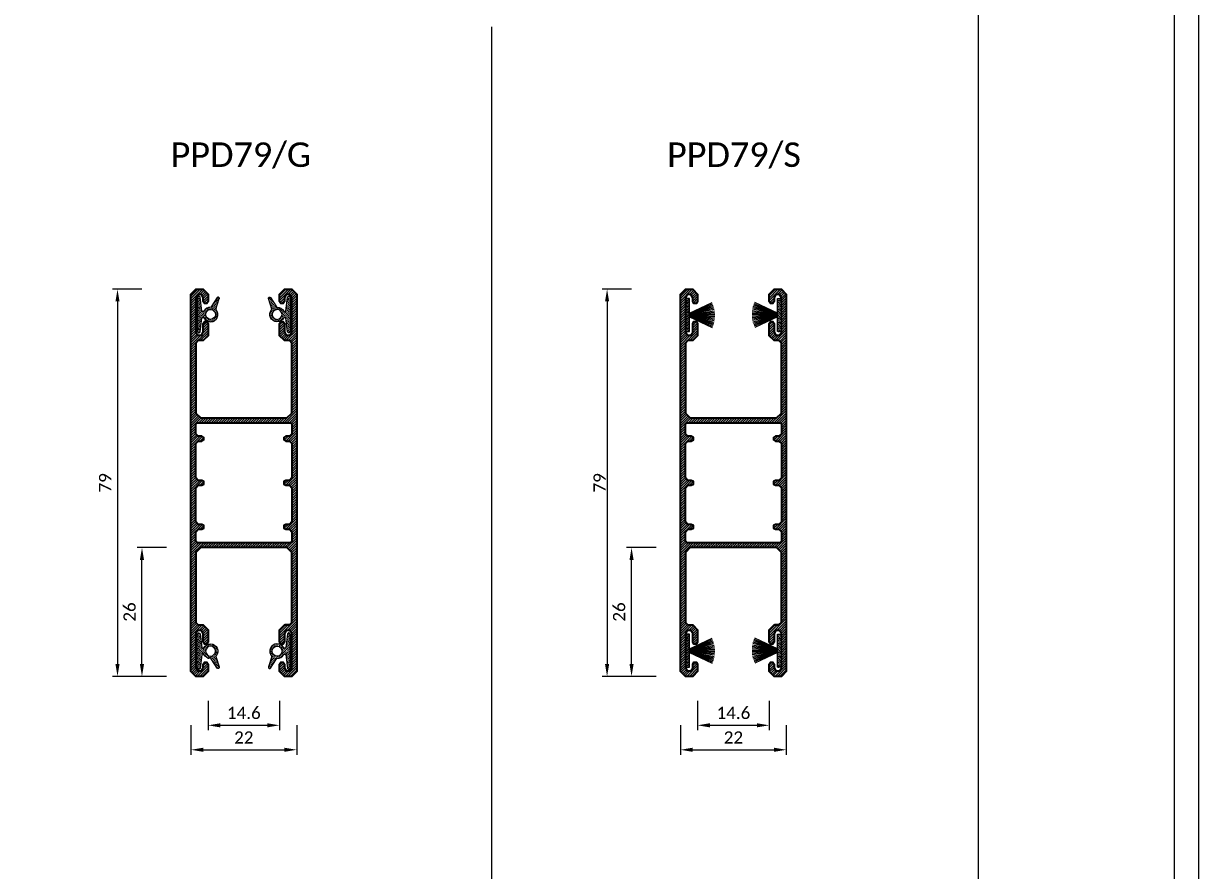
# Model space of a CAD drawing. Header units: millimetres. Extents: x 0 to 7790, y 0 to 17467.
# Drawn here: x 749.5 to 989.5, y 15186.9 to 15360 of the extents above; entities that cross this region are included whole.
import ezdxf

# ---------------------------------------------------------------- set-up
doc = ezdxf.new("R2010")
doc.units = ezdxf.units.MM
doc.header["$PDMODE"] = 35
doc.layers.get('0').update_dxf_attribs({"lineweight": 15})
for name, color, linetype, lineweight in [('_MB_kreskowanie_profile_0.09', 7, 'Continuous', 9), ('_MB_kreskowanie_uszczelki_0.09', 252, 'Continuous', 9), ('_MB_profile_0.25', 7, 'Continuous', 25), ('_MB_ramka_0.15', 124, 'Continuous', 15), ('_MB_solid', 7, 'Continuous', 9), ('_MB_tekst_0.25', 40, 'Continuous', 25), ('_MB_uszczelki_0.15', 140, 'Continuous', 15), ('_MB_wymiar_detal_0.09', 94, 'Continuous', 9)]:
    doc.layers.add(name, color=color, linetype=linetype, lineweight=lineweight)
doc.layers.add('_MB_pomocnicze_niedrukowane', color=220, linetype='Continuous', lineweight=15, plot=False)
doc.styles.add('_MB_Calibri_Light_2.5', font='calibril.ttf', dxfattribs={"height": 2.5})
doc.dimstyles.new('_MB_detal', dxfattribs={"dimscale": 10, "dimtxt": 2.5, "dimasz": 2.5, "dimexe": 1, "dimexo": 1, "dimgap": 1.25, "dimtad": 1, "dimdsep": 46, "dimtxsty": '_MB_Calibri_Light_2.5', "dimcen": -2.5, "dimclrd": 256, "dimclre": 256, "dimclrt": 40, "dimazin": 0, "dimtfac": 0.2, "dimtmove": 1, "dimatfit": 1, "dimfxl": 5, "dimfxlon": 1, "dimtolj": 1, "dimlwd": -1, "dimlwe": -1, "dimarcsym": 0})

# ---------------------------------------------------------------- blocks, each defined once
blk = doc.blocks.new('*D599')
at = {"layer": '_MB_wymiar_detal_0.09', "transparency": 16777216}
for p, q in [((783.67, 15216.58), (783.67, 15210.58)), ((805.27, 15216.58), (805.27, 15210.58)), ((786.17, 15211.58), (802.77, 15211.58))]:
    blk.add_line(p, q, dxfattribs=at)
for points in [[(786.17, 15212), (786.17, 15211.16), (783.67, 15211.58)], [(802.77, 15212), (802.77, 15211.16), (805.27, 15211.58)]]:
    blk.add_solid(points, dxfattribs=at)
at = {"layer": 'Defpoints', "color": 0, "transparency": 16777216}
for p in [(805.27, 15228.35), (783.67, 15227.68), (805.27, 15211.58)]:
    blk.add_point(p, dxfattribs=at)
at = {"layer": '_MB_wymiar_detal_0.09', "color": 40, "transparency": 16777216, "insert": (794.47, 15214.09), "char_height": 2.5, "attachment_point": 5, "style": '_MB_Calibri_Light_2.5'}
blk.add_mtext('22', dxfattribs=at)
blk = doc.blocks.new('*D600')
at = {"layer": '_MB_wymiar_detal_0.09', "transparency": 16777216}
for p, q in [((778.67, 15252.88), (772.67, 15252.88)), ((773.67, 15229.08), (773.67, 15250.38)), ((778.67, 15226.58), (772.67, 15226.58))]:
    blk.add_line(p, q, dxfattribs=at)
for points in [[(773.25, 15250.38), (774.09, 15250.38), (773.67, 15252.88)], [(773.25, 15229.08), (774.09, 15229.08), (773.67, 15226.58)]]:
    blk.add_solid(points, dxfattribs=at)
at = {"layer": 'Defpoints', "color": 0, "transparency": 16777216}
for p in [(773.67, 15252.88), (785.67, 15252.88), (784.67, 15226.58)]:
    blk.add_point(p, dxfattribs=at)
at = {"layer": '_MB_wymiar_detal_0.09', "color": 40, "transparency": 16777216, "insert": (771.14, 15239.73), "char_height": 2.5, "attachment_point": 5, "rotation": 90, "style": '_MB_Calibri_Light_2.5'}
blk.add_mtext('26', dxfattribs=at)
blk = doc.blocks.new('*D601')
at = {"layer": '_MB_wymiar_detal_0.09', "transparency": 16777216}
for p, q in [((773.67, 15305.68), (767.67, 15305.68)), ((768.67, 15303.18), (768.67, 15229.08)), ((773.67, 15226.58), (767.67, 15226.58))]:
    blk.add_line(p, q, dxfattribs=at)
for points in [[(768.25, 15303.18), (769.09, 15303.18), (768.67, 15305.68)], [(768.25, 15229.08), (769.09, 15229.08), (768.67, 15226.58)]]:
    blk.add_solid(points, dxfattribs=at)
at = {"layer": 'Defpoints', "color": 0, "transparency": 16777216}
for p in [(784.83, 15305.68), (768.67, 15226.58), (784.98, 15226.58)]:
    blk.add_point(p, dxfattribs=at)
at = {"layer": '_MB_wymiar_detal_0.09', "color": 40, "transparency": 16777216, "insert": (766.14, 15266.13), "char_height": 2.5, "attachment_point": 5, "rotation": 90, "style": '_MB_Calibri_Light_2.5'}
blk.add_mtext('79', dxfattribs=at)
blk = doc.blocks.new('*D625')
at = {"layer": '_MB_wymiar_detal_0.09', "transparency": 16777216}
for p, q in [((787.17, 15221.58), (787.17, 15215.58)), ((801.77, 15221.58), (801.77, 15215.58)), ((789.67, 15216.58), (799.27, 15216.58))]:
    blk.add_line(p, q, dxfattribs=at)
for points in [[(789.67, 15217), (789.67, 15216.16), (787.17, 15216.58)], [(799.27, 15217), (799.27, 15216.16), (801.77, 15216.58)]]:
    blk.add_solid(points, dxfattribs=at)
at = {"layer": 'Defpoints', "color": 0, "transparency": 16777216}
for p in [(787.17, 15228.33), (801.77, 15228.33), (801.77, 15216.58)]:
    blk.add_point(p, dxfattribs=at)
at = {"layer": '_MB_wymiar_detal_0.09', "color": 40, "transparency": 16777216, "insert": (794.47, 15219.1), "char_height": 2.5, "attachment_point": 5, "style": '_MB_Calibri_Light_2.5'}
blk.add_mtext('\\A1;14.6', dxfattribs=at)
blk = doc.blocks.new("-U1'PR")
at = {"layer": '_MB_kreskowanie_uszczelki_0.09', "transparency": 33554687}
h = blk.add_hatch(dxfattribs=at)
h.set_pattern_fill('DOTS', color=256, scale=0.2, angle=-45, style=0)
h.set_pattern_definition([(315, (-5304.15352, -16174.49385), (0.3367596045, 0.1122532015), [0, -0.3175])])
h.paths.add_polyline_path([(3.4, 0), (3.65, 0.25), (3.65, 0.34), (3.43, 0.59), (0.59, 0.89), (0.5, 0.99), (0.5, 1.26), (0.56, 1.35, 1.144878), (-1.09, 3.83), (-1.19, 3.8), (-3.33, 4.48, 0.876976), (-3.54, 4.03), (-1.65, 2.82), (-1.6, 2.74, 0.293638), (-0.76, 1.35), (-0.7, 1.26), (-0.7, 0.99), (-0.79, 0.89), (-3.63, 0.59), (-3.85, 0.34), (-3.85, 0.25), (-3.6, 0)])
h.paths.add_polyline_path([(-0.1, 3.7, -1), (-0.1, 1.7, -1)], flags=16)
at = {"layer": '_MB_uszczelki_0.15'}
blk.add_lwpolyline([(0.5, 1.26), (0.56, 1.35, 1.144878), (-1.09, 3.83), (-1.19, 3.8), (-3.33, 4.48, 0.876976), (-3.54, 4.03), (-1.65, 2.82), (-1.6, 2.74, 0.293638), (-0.76, 1.35), (-0.7, 1.26), (-0.7, 0.99), (-0.79, 0.89), (-3.63, 0.59), (-3.85, 0.34), (-3.85, 0.25), (-3.6, 0), (3.4, 0), (3.65, 0.25), (3.65, 0.34), (3.43, 0.59), (0.59, 0.89), (0.5, 0.99)], format="xyb", close=True, dxfattribs=at)
blk.add_circle((-0.1, 2.7), 1, dxfattribs=at)
blk = doc.blocks.new("-PPD'79")
at = {"layer": '_MB_kreskowanie_profile_0.09', "transparency": 33554687}
h = blk.add_hatch(dxfattribs=at)
h.set_pattern_fill('JIS_WOOD', color=256, scale=0.5, style=0)
h.set_pattern_definition([(45, (15167.06033, -4888.83302), (-0.2499999996, 0.2499999996), [])])
h.paths.add_polyline_path([(-19.6, 13.25), (-20.6, 14.25), (-20.6, 28.55), (-20.1, 29.05), (-19.1, 29.05), (-18.1, 30.05), (-18.1, 32.55), (-18.35, 32.98), (-18.85, 32.98), (-19.1, 32.55), (-19.1, 30.8), (-19.47, 30.15), (-20.22, 30.15), (-20.6, 30.8), (-20.6, 37.8), (-20.22, 38.45), (-19.47, 38.45), (-19.1, 37.8), (-19.1, 37.05), (-18.85, 36.62), (-18.35, 36.62), (-18.1, 37.05), (-18.1, 38.55), (-19.1, 39.55), (-20.6, 39.55), (-21.6, 38.55), (-21.6, -38.55), (-20.6, -39.55), (-19.1, -39.55), (-18.1, -38.55), (-18.1, -37.05), (-18.35, -36.62), (-18.85, -36.62), (-19.1, -37.05), (-19.1, -37.8), (-19.47, -38.45), (-20.22, -38.45), (-20.6, -37.8), (-20.6, -30.8), (-20.22, -30.15), (-19.47, -30.15), (-19.1, -30.8), (-19.1, -32.55), (-18.85, -32.98), (-18.35, -32.98), (-18.1, -32.55), (-18.1, -30.05), (-19.1, -29.05), (-20.1, -29.05), (-20.6, -28.55), (-20.6, -14.25), (-19.6, -13.25), (-2, -13.25), (-1, -14.25), (-1, -28.55), (-1.5, -29.05), (-2.5, -29.05), (-3.5, -30.05), (-3.5, -32.55), (-3.25, -32.98), (-2.75, -32.98), (-2.5, -32.55), (-2.5, -30.8), (-2.13, -30.15), (-1.38, -30.15), (-1, -30.8), (-1, -37.8), (-1.38, -38.45), (-2.13, -38.45), (-2.5, -37.8), (-2.5, -37.05), (-2.75, -36.62), (-3.25, -36.62), (-3.5, -37.05), (-3.5, -38.55), (-2.5, -39.55), (-1, -39.55), (0, -38.55), (0, 38.55), (-1, 39.55), (-2.5, 39.55), (-3.5, 38.55), (-3.5, 37.05), (-3.25, 36.62), (-2.75, 36.62), (-2.5, 37.05), (-2.5, 37.8), (-2.13, 38.45), (-1.38, 38.45), (-1, 37.8), (-1, 30.8), (-1.38, 30.15), (-2.13, 30.15), (-2.5, 30.8), (-2.5, 32.55), (-2.75, 32.98), (-3.25, 32.98), (-3.5, 32.55), (-3.5, 30.05), (-2.5, 29.05), (-1.5, 29.05), (-1, 28.55), (-1, 14.25), (-2, 13.25)])
h.paths.add_polyline_path([(-1.3, 12.25), (-1, 11.95), (-1, 10), (-1.5, 9.5), (-2.2, 9.5), (-2.63, 9.25), (-2.63, 8.75), (-2.2, 8.5), (-1.5, 8.5), (-1, 8), (-1, 1), (-1.5, 0.5), (-2.2, 0.5), (-2.63, 0.25), (-2.63, -0.25), (-2.2, -0.5), (-1.5, -0.5), (-1, -1), (-1, -8), (-1.5, -8.5), (-2.2, -8.5), (-2.63, -8.75), (-2.63, -9.25), (-2.2, -9.5), (-1.5, -9.5), (-1, -10), (-1, -11.95), (-1.3, -12.25), (-20.3, -12.25), (-20.6, -11.95), (-20.6, -10), (-20.1, -9.5), (-19.4, -9.5), (-18.97, -9.25), (-18.97, -8.75), (-19.4, -8.5), (-20.1, -8.5), (-20.6, -8), (-20.6, -1), (-20.1, -0.5), (-19.4, -0.5), (-18.97, -0.25), (-18.97, 0.25), (-19.4, 0.5), (-20.1, 0.5), (-20.6, 1), (-20.6, 8), (-20.1, 8.5), (-19.4, 8.5), (-18.97, 8.75), (-18.97, 9.25), (-19.4, 9.5), (-20.1, 9.5), (-20.6, 10), (-20.6, 11.95), (-20.3, 12.25)], flags=16)
at = {"layer": '_MB_solid', "transparency": 33554687}
h = blk.add_hatch(color=256, dxfattribs=at)
h.paths.add_polyline_path([(-21.6, -38.55), (-20.6, -39.55), (-19.1, -39.55), (-18.1, -38.55), (-18.1, -37.05), (-18.35, -36.62), (-18.85, -36.62), (-19.1, -37.05), (-19.1, -37.8), (-19.47, -38.45), (-20.22, -38.45), (-20.6, -37.8), (-20.6, -30.8), (-20.22, -30.15), (-19.47, -30.15), (-19.1, -30.8), (-19.1, -32.55), (-18.85, -32.98), (-18.35, -32.98), (-18.1, -32.55), (-18.1, -30.05), (-19.1, -29.05), (-20.1, -29.05), (-20.6, -28.55), (-20.6, -14.25), (-19.6, -13.25), (-2, -13.25), (-1, -14.25), (-1, -28.55), (-1.5, -29.05), (-2.5, -29.05), (-3.5, -30.05), (-3.5, -32.55), (-3.25, -32.98), (-2.75, -32.98), (-2.5, -32.55), (-2.5, -30.8), (-2.13, -30.15), (-1.38, -30.15), (-1, -30.8), (-1, -37.8), (-1.38, -38.45), (-2.13, -38.45), (-2.5, -37.8), (-2.5, -37.05), (-2.75, -36.62), (-3.25, -36.62), (-3.5, -37.05), (-3.5, -38.55), (-2.5, -39.55), (-1, -39.55), (0, -38.55), (0, 38.55), (-1, 39.55), (-2.5, 39.55), (-3.5, 38.55), (-3.5, 37.05), (-3.25, 36.62), (-2.75, 36.62), (-2.5, 37.05), (-2.5, 37.8), (-2.13, 38.45), (-1.38, 38.45), (-1, 37.8), (-1, 30.8), (-1.38, 30.15), (-2.13, 30.15), (-2.5, 30.8), (-2.5, 32.55), (-2.75, 32.98), (-3.25, 32.98), (-3.5, 32.55), (-3.5, 30.05), (-2.5, 29.05), (-1.5, 29.05), (-1, 28.55), (-1, 14.25), (-2, 13.25), (-19.6, 13.25), (-20.6, 14.25), (-20.6, 28.55), (-20.1, 29.05), (-19.1, 29.05), (-18.1, 30.05), (-18.1, 32.55), (-18.35, 32.98), (-18.85, 32.98), (-19.1, 32.55), (-19.1, 30.8), (-19.47, 30.15), (-20.22, 30.15), (-20.6, 30.8), (-20.6, 37.8), (-20.22, 38.45), (-19.47, 38.45), (-19.1, 37.8), (-19.1, 37.05), (-18.85, 36.62), (-18.35, 36.62), (-18.1, 37.05), (-18.1, 38.55), (-19.1, 39.55), (-20.6, 39.55), (-21.6, 38.55)])
h.paths.add_polyline_path([(-20.3, 12.25), (-1.3, 12.25), (-1, 11.95), (-1, 10), (-1.5, 9.5), (-2.2, 9.5), (-2.63, 9.25), (-2.63, 8.75), (-2.2, 8.5), (-1.5, 8.5), (-1, 8), (-1, 1), (-1.5, 0.5), (-2.2, 0.5), (-2.63, 0.25), (-2.63, -0.25), (-2.2, -0.5), (-1.5, -0.5), (-1, -1), (-1, -8), (-1.5, -8.5), (-2.2, -8.5), (-2.63, -8.75), (-2.63, -9.25), (-2.2, -9.5), (-1.5, -9.5), (-1, -10), (-1, -11.95), (-1.3, -12.25), (-20.3, -12.25), (-20.6, -11.95), (-20.6, -10), (-20.1, -9.5), (-19.4, -9.5), (-18.97, -9.25), (-18.97, -8.75), (-19.4, -8.5), (-20.1, -8.5), (-20.6, -8), (-20.6, -1), (-20.1, -0.5), (-19.4, -0.5), (-18.97, -0.25), (-18.97, 0.25), (-19.4, 0.5), (-20.1, 0.5), (-20.6, 1), (-20.6, 8), (-20.1, 8.5), (-19.4, 8.5), (-18.97, 8.75), (-18.97, 9.25), (-19.4, 9.5), (-20.1, 9.5), (-20.6, 10), (-20.6, 11.95)], flags=16)
at = {"layer": '_MB_profile_0.25'}
blk.add_line((-1.5, -29.05), (-2.4, -29.05), dxfattribs=at)
for points in [[(-18.1, 30.05), (-19.1, 29.05), (-20.1, 29.05), (-20.6, 28.55), (-20.6, 14.25), (-19.6, 13.25), (-2, 13.25), (-1, 14.25), (-1, 28.55), (-1.5, 29.05), (-2.5, 29.05), (-3.5, 30.05), (-3.5, 32.55), (-3.25, 32.98), (-2.75, 32.98), (-2.5, 32.55), (-2.5, 30.8), (-2.13, 30.15), (-1.38, 30.15), (-1, 30.8), (-1, 37.8), (-1.38, 38.45), (-2.13, 38.45), (-2.5, 37.8), (-2.5, 37.05), (-2.75, 36.62), (-3.25, 36.62), (-3.5, 37.05), (-3.5, 38.55), (-2.5, 39.55), (-1, 39.55), (0, 38.55), (0, -38.55), (-1, -39.55), (-2.5, -39.55), (-3.5, -38.55), (-3.5, -37.05), (-3.25, -36.62), (-2.75, -36.62), (-2.5, -37.05), (-2.5, -37.8), (-2.13, -38.45), (-1.38, -38.45), (-1, -37.8), (-1, -30.8), (-1.38, -30.15), (-2.13, -30.15), (-2.5, -30.8), (-2.5, -32.55), (-2.75, -32.98), (-3.25, -32.98), (-3.5, -32.55), (-3.5, -30.05), (-2.5, -29.05), (-1.5, -29.05), (-1, -28.55), (-1, -14.25), (-2, -13.25), (-19.6, -13.25), (-20.6, -14.25), (-20.6, -28.55), (-20.1, -29.05), (-19.1, -29.05), (-18.1, -30.05), (-18.1, -32.55), (-18.35, -32.98), (-18.85, -32.98), (-19.1, -32.55), (-19.1, -30.8), (-19.47, -30.15), (-20.22, -30.15), (-20.6, -30.8), (-20.6, -37.8), (-20.22, -38.45), (-19.47, -38.45), (-19.1, -37.8), (-19.1, -37.05), (-18.85, -36.62), (-18.35, -36.62), (-18.1, -37.05), (-18.1, -38.55), (-19.1, -39.55), (-20.6, -39.55), (-21.6, -38.55), (-21.6, 38.55), (-20.6, 39.55), (-19.1, 39.55), (-18.1, 38.55), (-18.1, 37.05), (-18.35, 36.62), (-18.85, 36.62), (-19.1, 37.05), (-19.1, 37.8), (-19.47, 38.45), (-20.22, 38.45), (-20.6, 37.8), (-20.6, 30.8), (-20.22, 30.15), (-19.47, 30.15), (-19.1, 30.8), (-19.1, 32.55), (-18.85, 32.98), (-18.35, 32.98), (-18.1, 32.55)], [(-20.6, -1), (-20.1, -0.5), (-19.4, -0.5), (-18.97, -0.25), (-18.97, 0.25), (-19.4, 0.5), (-20.1, 0.5), (-20.6, 1), (-20.6, 8), (-20.1, 8.5), (-19.4, 8.5), (-18.97, 8.75), (-18.97, 9.25), (-19.4, 9.5), (-20.1, 9.5), (-20.6, 10), (-20.6, 11.95), (-20.3, 12.25), (-1.3, 12.25), (-1, 11.95), (-1, 10), (-1.5, 9.5), (-2.2, 9.5), (-2.63, 9.25), (-2.63, 8.75), (-2.2, 8.5), (-1.5, 8.5), (-1, 8), (-1, 1), (-1.5, 0.5), (-2.2, 0.5), (-2.63, 0.25), (-2.63, -0.25), (-2.2, -0.5), (-1.5, -0.5), (-1, -1), (-1, -8), (-1.5, -8.5), (-2.2, -8.5), (-2.63, -8.75), (-2.63, -9.25), (-2.2, -9.5), (-1.5, -9.5), (-1, -10), (-1, -11.95), (-1.3, -12.25), (-20.3, -12.25), (-20.6, -11.95), (-20.6, -10), (-20.1, -9.5), (-19.4, -9.5), (-18.97, -9.25), (-18.97, -8.75), (-19.4, -8.5), (-20.1, -8.5), (-20.6, -8)]]:
    blk.add_lwpolyline(points, close=True, dxfattribs=at)
blk = doc.blocks.new("-PPD79'G")
blk.add_blockref("-PPD'79", (0, 0))
for p, rotation in [((-20.3, 34.3), 270), ((-1.3, -34.3), 90)]:
    blk.add_blockref("-U1'PR", p, dxfattribs=dict(rotation=rotation))
at = {"xscale": -1}
for p, rotation in [((-1.3, 34.3), 90), ((-20.3, -34.3), 270)]:
    blk.add_blockref("-U1'PR", p, dxfattribs=dict(at, rotation=rotation))
blk = doc.blocks.new('*D626')
at = {"layer": '_MB_wymiar_detal_0.09', "transparency": 16777216}
for p, q in [((883.67, 15216.58), (883.67, 15210.58)), ((905.27, 15216.58), (905.27, 15210.58)), ((886.17, 15211.58), (902.77, 15211.58))]:
    blk.add_line(p, q, dxfattribs=at)
for points in [[(886.17, 15212), (886.17, 15211.16), (883.67, 15211.58)], [(902.77, 15212), (902.77, 15211.16), (905.27, 15211.58)]]:
    blk.add_solid(points, dxfattribs=at)
at = {"layer": 'Defpoints', "color": 0, "transparency": 16777216}
for p in [(905.27, 15228.35), (883.67, 15227.68), (905.27, 15211.58)]:
    blk.add_point(p, dxfattribs=at)
at = {"layer": '_MB_wymiar_detal_0.09', "color": 40, "transparency": 16777216, "insert": (894.47, 15214.09), "char_height": 2.5, "attachment_point": 5, "style": '_MB_Calibri_Light_2.5'}
blk.add_mtext('22', dxfattribs=at)
blk = doc.blocks.new('*D627')
at = {"layer": '_MB_wymiar_detal_0.09', "transparency": 16777216}
for p, q in [((878.67, 15252.88), (872.67, 15252.88)), ((873.67, 15229.08), (873.67, 15250.38)), ((878.67, 15226.58), (872.67, 15226.58))]:
    blk.add_line(p, q, dxfattribs=at)
for points in [[(873.25, 15250.38), (874.09, 15250.38), (873.67, 15252.88)], [(873.25, 15229.08), (874.09, 15229.08), (873.67, 15226.58)]]:
    blk.add_solid(points, dxfattribs=at)
at = {"layer": 'Defpoints', "color": 0, "transparency": 16777216}
for p in [(873.67, 15252.88), (885.67, 15252.88), (884.67, 15226.58)]:
    blk.add_point(p, dxfattribs=at)
at = {"layer": '_MB_wymiar_detal_0.09', "color": 40, "transparency": 16777216, "insert": (871.14, 15239.73), "char_height": 2.5, "attachment_point": 5, "rotation": 90, "style": '_MB_Calibri_Light_2.5'}
blk.add_mtext('26', dxfattribs=at)
blk = doc.blocks.new('*D628')
at = {"layer": '_MB_wymiar_detal_0.09', "transparency": 16777216}
for p, q in [((873.67, 15305.68), (867.67, 15305.68)), ((868.67, 15303.18), (868.67, 15229.08)), ((873.67, 15226.58), (867.67, 15226.58))]:
    blk.add_line(p, q, dxfattribs=at)
for points in [[(868.25, 15303.18), (869.09, 15303.18), (868.67, 15305.68)], [(868.25, 15229.08), (869.09, 15229.08), (868.67, 15226.58)]]:
    blk.add_solid(points, dxfattribs=at)
at = {"layer": 'Defpoints', "color": 0, "transparency": 16777216}
for p in [(884.83, 15305.68), (868.67, 15226.58), (884.98, 15226.58)]:
    blk.add_point(p, dxfattribs=at)
at = {"layer": '_MB_wymiar_detal_0.09', "color": 40, "transparency": 16777216, "insert": (867.14, 15266.13), "char_height": 2.5, "attachment_point": 5, "rotation": 90, "style": '_MB_Calibri_Light_2.5'}
blk.add_mtext('79', dxfattribs=at)
blk = doc.blocks.new('*D629')
at = {"layer": '_MB_wymiar_detal_0.09', "transparency": 16777216}
for p, q in [((887.17, 15221.58), (887.17, 15215.58)), ((901.77, 15221.58), (901.77, 15215.58)), ((889.67, 15216.58), (899.27, 15216.58))]:
    blk.add_line(p, q, dxfattribs=at)
for points in [[(889.67, 15217), (889.67, 15216.16), (887.17, 15216.58)], [(899.27, 15217), (899.27, 15216.16), (901.77, 15216.58)]]:
    blk.add_solid(points, dxfattribs=at)
at = {"layer": 'Defpoints', "color": 0, "transparency": 16777216}
for p in [(887.17, 15228.33), (901.77, 15228.33), (901.77, 15216.58)]:
    blk.add_point(p, dxfattribs=at)
at = {"layer": '_MB_wymiar_detal_0.09', "color": 40, "transparency": 16777216, "insert": (894.47, 15219.1), "char_height": 2.5, "attachment_point": 5, "style": '_MB_Calibri_Light_2.5'}
blk.add_mtext('\\A1;14.6', dxfattribs=at)
blk = doc.blocks.new("-6.7'600")
at = {"layer": '_MB_kreskowanie_uszczelki_0.09', "transparency": 33554687}
h = blk.add_hatch(dxfattribs=at)
h.set_pattern_fill('DOTS', color=256, scale=0.2, angle=45, style=0)
h.paths.add_polyline_path([(0, 3.35), (0.8, 3.35), (0.8, -3.35), (0, -3.35)])
at = {"layer": '_MB_uszczelki_0.15'}
for p, q in [((0.8, 0.37), (5.44, 2.54)), ((0.8, 0.33), (5.55, 2.27)), ((0.8, 0.28), (5.66, 2)), ((0.8, 0.24), (5.75, 1.72)), ((0.8, 0.2), (5.82, 1.44)), ((0.8, 0.16), (5.89, 1.16)), ((0.8, 0.12), (5.94, 0.87)), ((0.8, 0.08), (5.97, 0.58)), ((0.8, 0.04), (5.99, 0.29)), ((0.8, 0), (6, 0)), ((0.8, -0.04), (5.99, -0.29)), ((0.8, -0.08), (5.97, -0.58)), ((0.8, -0.12), (5.94, -0.87)), ((0.8, -0.16), (5.89, -1.16)), ((0.8, -0.2), (5.82, -1.44)), ((0.8, -0.24), (5.75, -1.72)), ((0.8, -0.28), (5.66, -2)), ((0.8, -0.33), (5.55, -2.27)), ((0.8, -0.37), (5.44, -2.54))]:
    blk.add_line(p, q, dxfattribs=at)
blk.add_lwpolyline([(0, -3.35), (0.8, -3.35), (0.8, 3.35), (0, 3.35)], close=True, dxfattribs=at)
blk = doc.blocks.new("-PPD79'S")
for name, p in [("-PPD'79", (0, 0)), ("-6.7'600", (-20.6, 34.3)), ("-6.7'600", (-20.6, -34.3))]:
    blk.add_blockref(name, p)
at = {"xscale": -1}
for p in [(-1, 34.3), (-1, -34.3)]:
    blk.add_blockref("-6.7'600", p, dxfattribs=at)

msp = doc.modelspace()

# ---------------------------------------------------------------- linework, layer by layer
at = {"layer": '_MB_pomocnicze_niedrukowane'}
msp.add_lwpolyline([(45.081, 15740.68), (944.472, 15740.68), (944.472, 14790.68), (45.081, 14790.68)], close=True, dxfattribs=at)
at = {"layer": '_MB_ramka_0.15'}
for points in [[(0, 15920.68), (989.472, 15920.68), (989.472, 14745.68), (0, 14745.68)], [(5, 15915.68), (984.472, 15915.68), (984.472, 14750.68), (5, 14750.68)]]:
    msp.add_lwpolyline(points, close=True, dxfattribs=at)
for points in [[(944.435, 15168.597), (944.472, 14790.68), (45.081, 14790.68), (45.081, 15740.68), (944.472, 15740.68), (944.472, 15168.597)], [(845.081, 15359.291), (845.081, 14790.68)]]:
    msp.add_lwpolyline(points, dxfattribs=at)

# ---------------------------------------------------------------- block references
for name, p in [("-PPD79'G", (805.272, 15266.13)), ("-PPD79'S", (905.272, 15266.13))]:
    msp.add_blockref(name, p)

# ---------------------------------------------------------------- texts
at = {"layer": '_MB_tekst_0.25', "color": 7, "char_height": 5, "width": 34.71749, "attachment_point": 1, "style": '_MB_Calibri_Light_2.5'}
for s, insert in [('{\\C256;PPD79/G}', (779.522, 15335.68)), ('{\\C256;PPD79/S}', (880.918, 15335.68))]:
    msp.add_mtext(s, dxfattribs=dict(at, insert=insert))

# ---------------------------------------------------------------- dimensions: what is measured, and where the dimension line sits
at = {"layer": '_MB_wymiar_detal_0.09'}
for base, p1, p2, text, picture, middle in [((768.672, 15226.58), (784.831, 15305.68), (784.976, 15226.58), '79', '*D601', (768.672, 15266.13)), ((868.672, 15226.58), (884.831, 15305.68), (884.976, 15226.58), '79', '*D628', (869.672, 15266.13)), ((773.672, 15252.88), (784.672, 15226.58), (785.672, 15252.88), '26', '*D600', (773.672, 15239.73)), ((873.672, 15252.88), (884.672, 15226.58), (885.672, 15252.88), '26', '*D627', (873.672, 15239.73))]:
    dim = msp.add_linear_dim(base=base, p1=p1, p2=p2, angle=90, text=text, dimstyle='_MB_detal', override={"dimtol": 0, "dimlim": 0, "dimtp": 0.1, "dimtm": 0.1, "dimtfac": 0.71, "dimtdec": 2, "dimtolj": 0, "dimtzin": 8}, dxfattribs=at)
    dim.commit()
    dim.dimension.update_dxf_attribs({"geometry": picture, "text_midpoint": middle, "dimtype": 160})
for base, p1, p2, picture, middle in [((805.272, 15211.58), (783.672, 15227.682), (805.272, 15228.353), '*D599', (794.472, 15211.58)), ((905.272, 15211.58), (883.672, 15227.682), (905.272, 15228.353), '*D626', (894.472, 15211.58))]:
    dim = msp.add_linear_dim(base=base, p1=p1, p2=p2, text='22', dimstyle='_MB_detal', override={"dimtol": 0, "dimlim": 0, "dimtp": 0.1, "dimtm": 0.1, "dimtfac": 0.71, "dimtdec": 2, "dimtolj": 0, "dimtzin": 8}, dxfattribs=at)
    dim.commit()
    dim.dimension.update_dxf_attribs({"geometry": picture, "text_midpoint": middle, "dimtype": 160})
for base, p1, p2, picture, middle in [((801.772, 15216.58), (787.172, 15228.33), (801.772, 15228.33), '*D625', (794.472, 15219.105)), ((901.772, 15216.58), (887.172, 15228.33), (901.772, 15228.33), '*D629', (894.472, 15219.105))]:
    dim = msp.add_linear_dim(base=base, p1=p1, p2=p2, dimstyle='_MB_detal', override={"dimtol": 0, "dimlim": 0, "dimtp": 0, "dimtm": 0, "dimtfac": 0.2, "dimtdec": 2, "dimtolj": 1, "dimtzin": 8}, dxfattribs=at)
    dim.commit()
    dim.dimension.update_dxf_attribs({"geometry": picture, "text_midpoint": middle})

doc.saveas('drawing.dxf')
